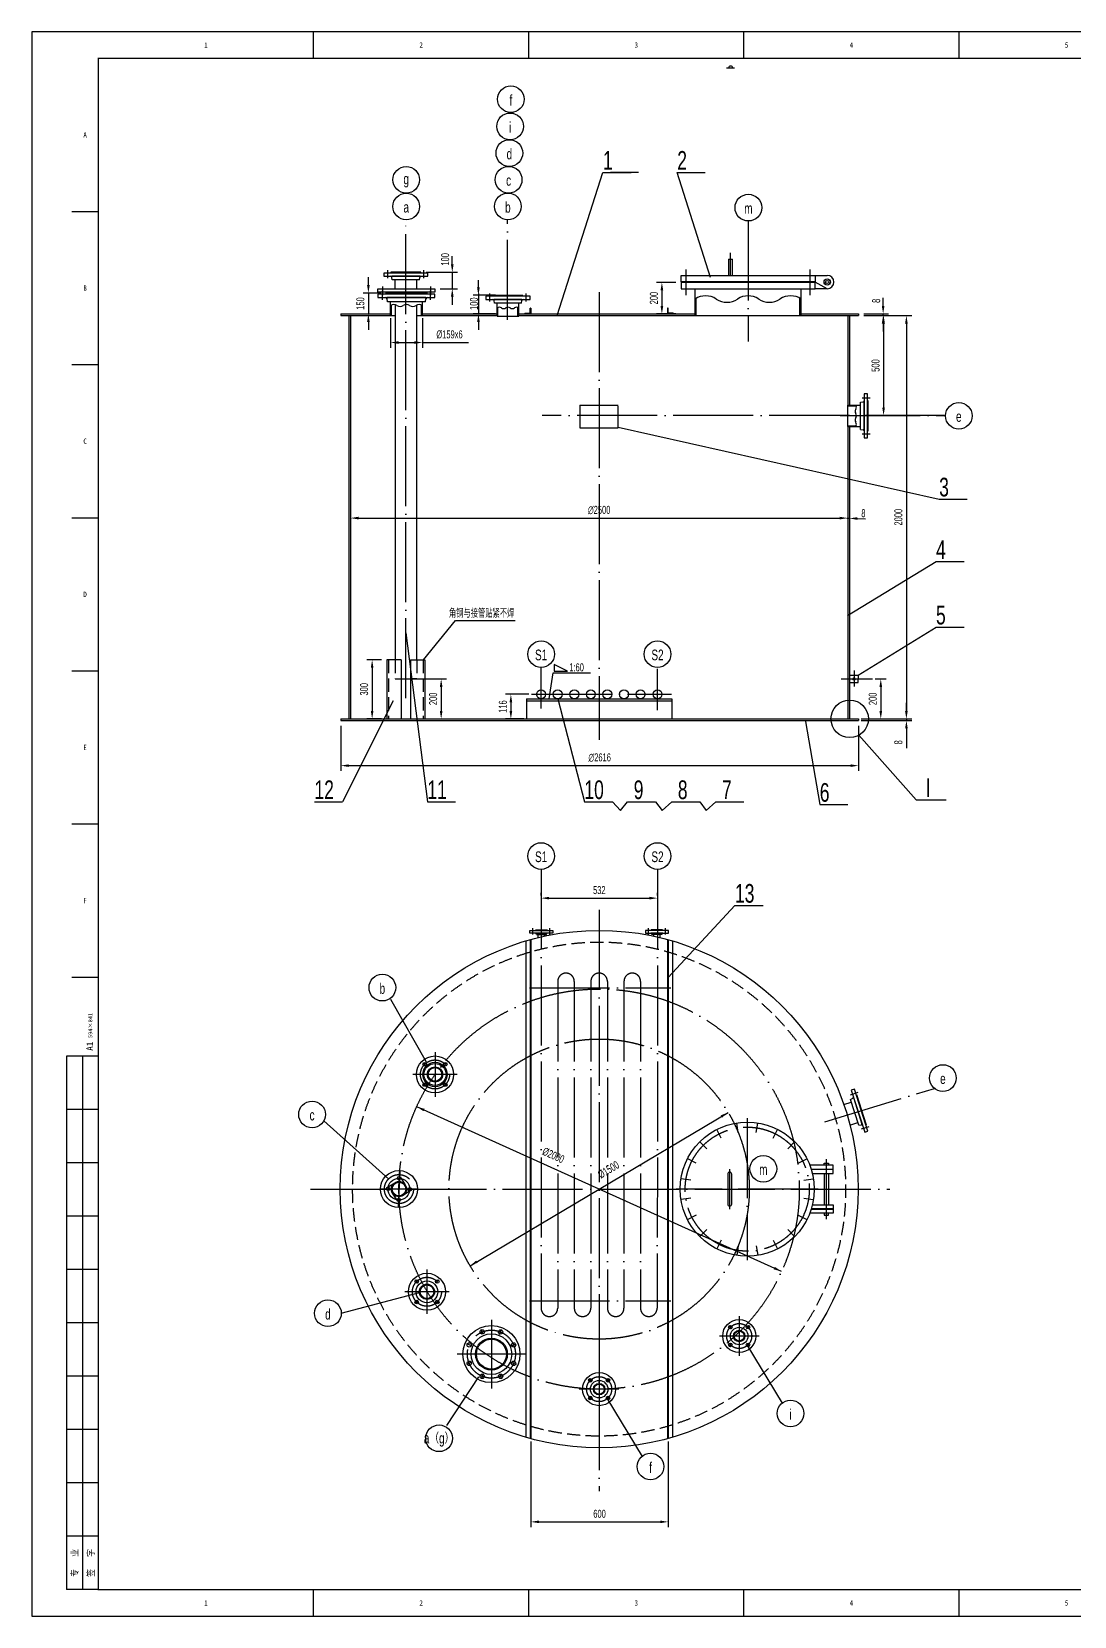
# Model space of a CAD drawing. Extents: x 33785 to 67425, y 1425 to 25185.
# Drawn here: x 33785 to 49409, y 1425 to 25185 of the extents above; entities that cross this region are included whole.
import ezdxf
from ezdxf.enums import TextEntityAlignment as Align

# ---------------------------------------------------------------- set-up
doc = ezdxf.new("R2010")
doc.units = 0
doc.header["$LTSCALE"] = 40
doc.header["$MEASUREMENT"] = 0
doc.header["$PDMODE"] = 34
doc.header["$PDSIZE"] = 10
for name, pattern in [('DASHDOT-M', [36, 30, -3, 0, -3]), ('HIDDEN-M', [7, 5, -2]), ('PHANTOM', [23.5, 18, -1.5, 0.5, -1.5, 0.5, -1.5])]:
    doc.linetypes.add(name, pattern=pattern)
doc.layers.get('Defpoints').update_dxf_attribs({"linetype": 'CONTINUOUS'})
for name, color, linetype in [('DIM', 7, 'CONTINUOUS'), ('PHANTOM', 3, 'PHANTOM'), ('ZWHTK', 7, 'CONTINUOUS')]:
    doc.layers.add(name, color=color, linetype=linetype)
doc.styles.add('CHN_CWC', font='SimSun.ttf', dxfattribs={"width": 0.85})
doc.styles.add('HZ', font='ced.shx', dxfattribs={"width": 0.7, "bigfont": 'HZ'})
doc.dimstyles.new('standard$0', dxfattribs={"dimscale": 40, "dimtxt": 3, "dimasz": 3, "dimexe": 2, "dimexo": 1, "dimgap": 1.5, "dimtad": 1, "dimdec": 0, "dimdsep": 46, "dimtxsty": 'HZ', "dimcen": 0.5, "dimadec": 0, "dimazin": 0, "dimtm": 1e-09, "dimtfac": 0.5, "dimtdec": 0, "dimtmove": 0, "dimatfit": 3, "dimfxl": 0, "dimlwd": -1, "dimlwe": -1, "dimarcsym": 0})

# ---------------------------------------------------------------- blocks, each defined once
blk = doc.blocks.new('*D44')
at = {"layer": 'Defpoints', "color": 0}
for p in [(41419, 12193), (43163, 12193), (43163, 12192)]:
    blk.add_point(p, dxfattribs=at)
at = {"layer": 'DIM', "color": 0}
for p, q in [((41419, 12233), (41419, 12273)), ((41539, 12193), (43043, 12193)), ((43163, 12232), (43163, 12273))]:
    blk.add_line(p, q, dxfattribs=at)
for points in [[(41539, 12213), (41539, 12173), (41419, 12193)], [(43043, 12213), (43043, 12173), (43163, 12193)]]:
    blk.add_solid(points, dxfattribs=at)
at = {"layer": 'DIM', "color": 0, "insert": (42291, 12313), "char_height": 120, "attachment_point": 5, "style": 'HZ'}
blk.add_mtext('532', dxfattribs=at)
blk = doc.blocks.new('*D45')
at = {"layer": 'Defpoints', "color": 0}
for p in [(41274, 15250), (40966, 14881), (41198, 14881)]:
    blk.add_point(p, dxfattribs=at)
at = {"layer": 'DIM', "color": 0}
for p, q in [((41234, 15250), (40886, 15250)), ((40966, 15130), (40966, 15001)), ((41158, 14881), (40886, 14881))]:
    blk.add_line(p, q, dxfattribs=at)
for points in [[(40946, 15130), (40986, 15130), (40966, 15250)], [(40946, 15001), (40986, 15001), (40966, 14881)]]:
    blk.add_solid(points, dxfattribs=at)
at = {"layer": 'DIM', "color": 0, "insert": (40846, 15065), "char_height": 120, "attachment_point": 5, "rotation": 90, "style": 'HZ'}
blk.add_mtext('116', dxfattribs=at)
blk = doc.blocks.new('*D46')
at = {"layer": 'Defpoints', "color": 0}
for p in [(39163, 20929), (39640, 20929), (39640, 20524)]:
    blk.add_point(p, dxfattribs=at)
at = {"layer": 'DIM', "color": 0}
for p, q in [((39163, 20889), (39163, 20444)), ((39640, 20889), (39640, 20444)), ((39283, 20524), (39520, 20524)), ((39640, 20524), (40332, 20524))]:
    blk.add_line(p, q, dxfattribs=at)
for points in [[(39283, 20544), (39283, 20504), (39163, 20524)], [(39520, 20544), (39520, 20504), (39640, 20524)]]:
    blk.add_solid(points, dxfattribs=at)
at = {"layer": 'DIM', "color": 0, "insert": (40046, 20644), "char_height": 120, "attachment_point": 5, "style": 'HZ'}
blk.add_mtext('%%c159x6', dxfattribs=at)
blk = doc.blocks.new('*D47')
at = {"layer": 'Defpoints', "color": 0}
for p in [(46386, 15481), (46386, 14881), (46509, 14881)]:
    blk.add_point(p, dxfattribs=at)
at = {"layer": 'DIM', "color": 0}
for p, q in [((46426, 15481), (46589, 15481)), ((46509, 15361), (46509, 15001)), ((46426, 14881), (46589, 14881))]:
    blk.add_line(p, q, dxfattribs=at)
for points in [[(46489, 15361), (46529, 15361), (46509, 15481)], [(46489, 15001), (46529, 15001), (46509, 14881)]]:
    blk.add_solid(points, dxfattribs=at)
at = {"layer": 'DIM', "color": 0, "insert": (46389, 15181), "char_height": 120, "attachment_point": 5, "rotation": 90, "style": 'HZ'}
blk.add_mtext('200', dxfattribs=at)
blk = doc.blocks.new('*D48')
at = {"layer": 'Defpoints', "color": 0}
for p in [(46176, 14881), (46176, 14857), (46893, 14857)]:
    blk.add_point(p, dxfattribs=at)
at = {"layer": 'DIM', "color": 0}
for p, q in [((46893, 15001), (46893, 15121)), ((46216, 14881), (46973, 14881)), ((46216, 14857), (46973, 14857)), ((46893, 14881), (46893, 14857)), ((46893, 14737), (46893, 14441))]:
    blk.add_line(p, q, dxfattribs=at)
for points in [[(46873, 15001), (46913, 15001), (46893, 14881)], [(46873, 14737), (46913, 14737), (46893, 14857)]]:
    blk.add_solid(points, dxfattribs=at)
at = {"layer": 'DIM', "color": 0, "insert": (46773, 14529), "char_height": 120, "attachment_point": 5, "rotation": 90, "style": 'HZ'}
blk.add_mtext('8', dxfattribs=at)
blk = doc.blocks.new('*D51')
at = {"layer": 'Defpoints', "color": 0}
for p in [(41266, 4088), (43324, 4088), (43324, 2841)]:
    blk.add_point(p, dxfattribs=at)
at = {"layer": 'DIM', "color": 0}
for p, q in [((41266, 4048), (41266, 2761)), ((43324, 4048), (43324, 2761)), ((41386, 2841), (43204, 2841))]:
    blk.add_line(p, q, dxfattribs=at)
for points in [[(41386, 2861), (41386, 2821), (41266, 2841)], [(43204, 2861), (43204, 2821), (43324, 2841)]]:
    blk.add_solid(points, dxfattribs=at)
at = {"layer": 'DIM', "color": 0, "insert": (42295, 2961), "char_height": 120, "attachment_point": 5, "style": 'HZ'}
blk.add_mtext('600', dxfattribs=at)

msp = doc.modelspace()

# ---------------------------------------------------------------- linework, layer by layer
at = {"layer": 'DIM', "color": 1, "linetype": 'DASHDOT-M'}
for p, q in [((44318.7, 24640.1), (44198.7, 24640.1)), ((39392.3, 15190.7), (39392.3, 22356.3)), ((40917, 20861.9), (40915.5, 22372.5)), ((44519.3, 22353.6), (44519.3, 20541.2)), ((44258.7, 21531.4), (44258.7, 21867.4)), ((39122.3, 21487), (39122.3, 21607)), ((39662.3, 21487), (39662.3, 21607)), ((43591.2, 21234.4), (43591.2, 21618.4)), ((45451.2, 21234.4), (45451.2, 21618.4)), ((39041.1, 21364), (39041.1, 21232)), ((39041.1, 21166), (39041.1, 21298)), ((39761.1, 21364), (39761.1, 21232)), ((39761.1, 21166), (39761.1, 21298)), ((40652.5, 21140.3), (40652.5, 21260.3)), ((41192.5, 21140.3), (41192.5, 21260.3)), ((42288.5, 21279.4), (42288.5, 14568.7)), ((46231.3, 19695), (46351.3, 19695)), ((47478.3, 19430), (41434.3, 19430)), ((45898.6, 19429), (47478.2, 19429)), ((46231.3, 19155), (46351.3, 19155)), ((41419.2, 15037.9), (41419.2, 15650.9)), ((43163.3, 15009.2), (43163.3, 15631.7)), ((45913.5, 15481), (46385.7, 15481)), ((46109, 15605.8), (46109, 15367.5)), ((41274.4, 15249.7), (43373.4, 15249.7)), ((41419.2, 12624.3), (41419.2, 6044.2)), ((43163.3, 12624.2), (43159.4, 6044.2)), ((42288.5, 12016.4), (42288.5, 3300.6)), ((41295.6, 11646.1), (41295.6, 11742.1)), ((41550.6, 11646.1), (41550.6, 11742.1)), ((43026.4, 11646.1), (43026.4, 11742.1)), ((43281.4, 11646.1), (43281.4, 11742.1)), ((41667.5, 10944.1), (41667.5, 6044.2)), ((41915.8, 10944.1), (41915.8, 6044.2)), ((42164.1, 10944.1), (42164.1, 6044.2)), ((42412.3, 10944.1), (42412.3, 6044.2)), ((42660.6, 10944.1), (42660.6, 6044.2)), ((42908.9, 10944.1), (42908.9, 6044.2)), ((41245.7, 10849.1), (43365, 10849.1)), ((39828.8, 9882.1), (39828.8, 9216.1)), ((40161.8, 9549.1), (39495.8, 9549.1)), ((39697.9, 9680), (39652, 9725.8)), ((39959.6, 9680), (40005.5, 9725.8)), ((39697.9, 9418.2), (39652, 9372.4)), ((39959.6, 9418.2), (40005.5, 9372.4)), ((45668.9, 8836.5), (47315.3, 9338.9)), ((46056.1, 9245.8), (46170.4, 9282.4)), ((44373.9, 8676.9), (44351.3, 8819.1)), ((44508.1, 8894.5), (44508.1, 6764.5)), ((44642.3, 8676.9), (44664.8, 8819.1)), ((44118.6, 8593.9), (44053.2, 8722.2)), ((44897.6, 8593.9), (44963, 8722.2)), ((46220.8, 8731.6), (46335.1, 8768.2)), ((43901.4, 8436.2), (43799.6, 8538)), ((45114.8, 8436.2), (45216.6, 8538)), ((39301.3, 8107.7), (39275.7, 7553.3)), ((43743.6, 8219), (43615.3, 8284.4)), ((44245.6, 7529.5), (44245.6, 8129.5)), ((45272.6, 8219), (45400.9, 8284.4)), ((45693.1, 8279.5), (45693.1, 7379.5)), ((39128, 7861.8), (39226.1, 7925.9)), ((39319.8, 7991), (39383.9, 7892.9)), ((43660.6, 7963.7), (43518.4, 7986.2)), ((45355.5, 7963.7), (45497.7, 7986.2)), ((37961.4, 7830.5), (46646.8, 7830.5)), ((39566, 7830.5), (39011, 7830.5)), ((39257.2, 7670), (39193.1, 7768.1)), ((39449, 7799.2), (39350.9, 7735.1)), ((45573.1, 7829.5), (43443.1, 7829.5)), ((43660.6, 7695.2), (43518.4, 7672.7)), ((45355.5, 7695.2), (45497.7, 7672.7)), ((43743.6, 7439.9), (43615.3, 7374.6)), ((45272.6, 7439.9), (45400.9, 7374.6)), ((43901.4, 7222.8), (43799.6, 7120.9)), ((45114.8, 7222.8), (45216.6, 7120.9)), ((44118.6, 7065), (44053.2, 6936.7)), ((44373.9, 6982), (44351.3, 6839.8)), ((44642.3, 6982), (44664.8, 6839.8)), ((44897.6, 7065), (44963, 6936.7)), ((39577.1, 6421.7), (39531.3, 6467.5)), ((39708, 6623.8), (39708, 5957.8)), ((39838.9, 6421.7), (39884.7, 6467.5)), ((40041, 6290.8), (39375, 6290.8)), ((39577.1, 6159.9), (39531.3, 6114.1)), ((39838.9, 6159.9), (39884.7, 6114.1)), ((41245.7, 6152.8), (43365, 6152.8)), ((40551.4, 5651.6), (40521.1, 5724.8)), ((40674.1, 5868.6), (40674.1, 4842.6)), ((40796.7, 5651.6), (40827, 5724.8)), ((44277.6, 5736.8), (44231.8, 5782.6)), ((44387.3, 5924.1), (44387.3, 5330.1)), ((44497, 5736.8), (44542.8, 5782.6)), ((40378, 5478.2), (40304.9, 5508.5)), ((40970.1, 5478.2), (41043.2, 5508.5)), ((44684.3, 5627.1), (44090.3, 5627.1)), ((44277.6, 5517.4), (44231.8, 5471.6)), ((44497, 5517.4), (44542.8, 5471.6)), ((41187.1, 5355.6), (40161.1, 5355.6)), ((40378, 5233), (40304.9, 5202.7)), ((40970.1, 5233), (41043.2, 5202.7)), ((40551.4, 5059.6), (40521.1, 4986.4)), ((40796.7, 5059.6), (40827, 4986.4)), ((42288.5, 5127.5), (42288.5, 4533.5)), ((42585.5, 4830.5), (41991.5, 4830.5)), ((42178.8, 4940.1), (42133, 4986)), ((42398.2, 4940.1), (42444, 4986)), ((42178.8, 4720.8), (42133, 4675)), ((42398.2, 4720.8), (42444, 4675))]:
    msp.add_line(p, q, dxfattribs=at)
at = {"layer": 'DIM', "color": 7, "linetype": 'Continuous'}
for p, q in [((41658.7, 20929), (42346.1, 23075)), ((42346.1, 23075), (42766.1, 23075)), ((42879.3, 23075), (42459.3, 23075)), ((43958.6, 21497.8), (43458.8, 23075)), ((43458.8, 23075), (43878.8, 23075)), ((40088, 21697), (40088, 21817)), ((38830.7, 21385), (38830.7, 21505)), ((39695.8, 21577), (40168, 21577)), ((40088, 21577), (40088, 21331)), ((40088, 21577), (40088, 21331)), ((40478.6, 21336.6), (40478.4, 21456.6)), ((43436.2, 21426.4), (43149, 21426.4)), ((39016.6, 21265), (38750.7, 21265)), ((38830.7, 21265), (38830.7, 20953)), ((39908.6, 21331), (40168, 21331)), ((40088, 21211), (40088, 21091)), ((40737, 21232.3), (40398.9, 21231.7)), ((40478.9, 21259.1), (40479.5, 20951.8)), ((43229, 21306.4), (43229, 21073)), ((46544.5, 21073), (46544.5, 21193)), ((38869.3, 20953), (38910.7, 20953)), ((40737.6, 20952.4), (40399.5, 20951.7)), ((43436.2, 20953), (43149, 20953)), ((46176.5, 20953), (46176.5, 20929)), ((46256.5, 20953), (46624.5, 20953)), ((46256.5, 20929), (46972.8, 20929)), ((46256.5, 20929), (46624.5, 20929)), ((46336.5, 20929), (46631.2, 20929)), ((46544.5, 20929), (46544.5, 20953)), ((46544.5, 20929), (46544.5, 20953)), ((38830.7, 20833), (38830.7, 20713)), ((40479.7, 20831.8), (40479.9, 20711.8)), ((46544.5, 20809), (46544.5, 20689)), ((46551.2, 20809), (46551.2, 19549)), ((46892.8, 20809), (46892.8, 15001)), ((42574.5, 19252.6), (47384.1, 18176.5)), ((46608.4, 19429), (46471.2, 19429)), ((47384.1, 18176.5), (47804.1, 18176.5)), ((38562.5, 17825), (38562.5, 17811.2)), ((38682.5, 17891.2), (45894.5, 17891.2)), ((46000.7, 17888.9), (46038, 17887.9)), ((46000.7, 17888.9), (46038, 17887.9)), ((46014.5, 17825), (46014.5, 17811.2)), ((46158, 17884.6), (46278, 17881.3)), ((46009.2, 16431.9), (47336.8, 17239.3)), ((47336.8, 17239.3), (47756.8, 17239.3)), ((39392.3, 16170.3), (39714.7, 13638.1)), ((39657.6, 15767.9), (40137.2, 16354.1)), ((40137.2, 16354.1), (41028.8, 16354.1)), ((46168.6, 15537.9), (47336.8, 16256.6)), ((47336.8, 16256.6), (47756.8, 16256.6)), ((39028.7, 15767.9), (38806.7, 15767.9)), ((38886.7, 15647.9), (38886.7, 15001)), ((39554.3, 15481), (40001.2, 15481)), ((39921.2, 15361), (39921.2, 15001)), ((39201.1, 15151), (38442.3, 13638.1)), ((41667.5, 15182.7), (42067.3, 13638.1)), ((38415.9, 14777), (38415.9, 14099.8)), ((39028.7, 14881), (38806.7, 14881)), ((39634.3, 14881), (39879.1, 14881)), ((45382.8, 14839.5), (45594.7, 13598.2)), ((46176.5, 14777), (46176.5, 14099.8)), ((46256.5, 14881), (46972.8, 14881)), ((46180.2, 14635.6), (47040.6, 13667.3)), ((38535.9, 14179.8), (46056.5, 14179.8)), ((38022.3, 13638.1), (38442.3, 13638.1)), ((39714.7, 13638.1), (40134.7, 13638.1)), ((42067.3, 13638.1), (42487.3, 13638.1)), ((42714.3, 13638.1), (43134.3, 13638.1)), ((43375.4, 13638.1), (43795.4, 13638.1)), ((44036.6, 13638.1), (44456.6, 13638.1)), ((45594.7, 13598.2), (46014.7, 13598.2)), ((47040.6, 13667.3), (47490, 13667.3)), ((43323.7, 11003.4), (44324.1, 12084.7)), ((44324.1, 12084.7), (44744.1, 12084.7)), ((39162.8, 10679.2), (39697.3, 9737.5)), ((45022.6, 6595.6), (39554.5, 9065.4)), ((38164.3, 8852.1), (39134.7, 7980.7)), ((40354.3, 6681.1), (44222.8, 8979.9)), ((38424.3, 5968.7), (39598.8, 6280)), ((45037.7, 4618.6), (44507.2, 5493)), ((40006.7, 4284.2), (40484.8, 5015.1)), ((42938.9, 3822), (42408.4, 4696.3))]:
    msp.add_line(p, q, dxfattribs=at)
at = {"layer": 'DIM', "color": 4, "linetype": 'Continuous'}
for p, q in [((44228.7, 21771.4), (44228.7, 21531.4)), ((44228.7, 21771.4), (44288.7, 21771.4)), ((44288.7, 21531.4), (44288.7, 21771.4)), ((39722.3, 21563.5), (39062.3, 21563.5)), ((39062.3, 21563.5), (39062.3, 21517)), ((39062.3, 21517), (39722.3, 21517)), ((39615.8, 21577), (39168.8, 21577)), ((39168.8, 21577), (39168.8, 21563.5)), ((39602.3, 21517), (39182.3, 21517)), ((39187.9, 21463), (39184, 21500.9)), ((39596.6, 21463), (39187.9, 21463)), ((39230.3, 21331), (39230.3, 21463)), ((39554.3, 21331), (39554.3, 21463)), ((39596.6, 21463), (39600.6, 21500.9)), ((39615.8, 21563.5), (39615.8, 21577)), ((39722.3, 21517), (39722.3, 21563.5)), ((43516.2, 21435.4), (43516.2, 21531.4)), ((43516.2, 21531.4), (45526.2, 21531.4)), ((45526.2, 21435.4), (43516.2, 21435.4)), ((43516.2, 21435.4), (43516.2, 21426.4)), ((45526.2, 21426.4), (43516.2, 21426.4)), ((43516.2, 21426.4), (43516.2, 21330.4)), ((45526.2, 21531.4), (45526.2, 21435.4)), ((45526.2, 21531.4), (45706.2, 21531.4)), ((45526.2, 21426.4), (45526.2, 21435.4)), ((45706.2, 21330.4), (45526.2, 21430.9)), ((45526.2, 21330.4), (45526.2, 21426.4)), ((38973.6, 21331), (39828.6, 21331)), ((38973.6, 21278.5), (38973.6, 21331)), ((39392.3, 21278.5), (38973.6, 21278.5)), ((39828.6, 21251.5), (38973.6, 21251.5)), ((38973.6, 21251.5), (38973.6, 21199)), ((38973.6, 21199), (39828.6, 21199)), ((39096.6, 21265), (39096.6, 21278.5)), ((39705.6, 21265), (39096.6, 21265)), ((39096.6, 21265), (39096.6, 21251.5)), ((39230.3, 21265), (39096.6, 21265)), ((39693.6, 21199), (39108.6, 21199)), ((39115.6, 21133), (39110.9, 21177.6)), ((39230.3, 21265), (39242.3, 21265)), ((39230.3, 21265), (39242.3, 21265)), ((39828.6, 21278.5), (39392.3, 21278.5)), ((39705.6, 21265), (39554.3, 21265)), ((39686.7, 21133), (39691.4, 21177.6)), ((39705.6, 21278.5), (39705.6, 21265)), ((39705.6, 21251.5), (39705.6, 21265)), ((39828.6, 21331), (39828.6, 21278.5)), ((39828.6, 21199), (39828.6, 21251.5)), ((41252.5, 21216.8), (40592.5, 21216.8)), ((40592.5, 21216.8), (40592.5, 21170.3)), ((40592.5, 21170.3), (41252.5, 21170.3)), ((41146, 21230.3), (40699, 21230.3)), ((40699, 21230.3), (40699, 21216.8)), ((41132.5, 21170.3), (40712.5, 21170.3)), ((40718.1, 21116.3), (40714.1, 21154.2)), ((41126.8, 21116.3), (41130.8, 21154.2)), ((41146, 21216.8), (41146, 21230.3)), ((41250.9, 21216.8), (41250.9, 21170.3)), ((43516.2, 21330.4), (45526.2, 21330.4)), ((43726.2, 20929), (43726.2, 21330.4)), ((43744.2, 20929), (43744.2, 21187.1)), ((45298.2, 20929), (45298.2, 21187.1)), ((45316.2, 20929), (45316.2, 21330.4)), ((45706.2, 21330.4), (45526.2, 21330.4)), ((38415.9, 20953), (39162.6, 20953)), ((38415.9, 20953), (38415.9, 20929)), ((38415.9, 20953), (38415.9, 20953)), ((38415.9, 20929), (39230.3, 20929)), ((38538.5, 20929), (38538.5, 14881)), ((38562.5, 20929), (38562.5, 14881)), ((38562.5, 20929), (38562.5, 14881)), ((39686.7, 21133), (39115.6, 21133)), ((39162.6, 20929), (39162.6, 21133)), ((39176.1, 20929), (39176.1, 21085.1)), ((39230.3, 21089.8), (39230.3, 15767.9)), ((39554.3, 15767.9), (39554.3, 21083.5)), ((39554.3, 20929), (40760.5, 20929)), ((39626.1, 20929), (39626.1, 21085.1)), ((39639.6, 20929), (39639.6, 21133)), ((39639.6, 20953), (40760.5, 20953)), ((41126.8, 21116.3), (40718.1, 21116.3)), ((40760.5, 20918.3), (40760.5, 21116.3)), ((40760.5, 20918.3), (41084.5, 20918.3)), ((40772.5, 20918.3), (40772.5, 21049.2)), ((41072.5, 20918.3), (41072.5, 21049.2)), ((41084.5, 20918.3), (41084.5, 21116.3)), ((41084.5, 20953), (43726.2, 20953)), ((41084.5, 20929), (45316.2, 20929)), ((41260.5, 20952.9), (41172.3, 20952.9)), ((41172.3, 20952.9), (41172.3, 20952.9)), ((41175.7, 20953.4), (41175.7, 20957.8)), ((41263.9, 20953.4), (41175.7, 20953.4)), ((41180.1, 20962.2), (41250.7, 20962.2)), ((41255.1, 20966.6), (41255.1, 21037.1)), ((41259.5, 21041.6), (41263.9, 21041.6)), ((41263.9, 21041.6), (41263.9, 20953.4)), ((43313.1, 21041.6), (43313.1, 20953.4)), ((43317.5, 21041.6), (43313.1, 21041.6)), ((43313.1, 20953.4), (43401.3, 20953.4)), ((43316.5, 20952.9), (43404.7, 20952.9)), ((43321.9, 20966.6), (43321.9, 21037.1)), ((43396.9, 20962.2), (43326.4, 20962.2)), ((43401.3, 20953.4), (43401.3, 20957.8)), ((43404.7, 20952.9), (43404.7, 20952.9)), ((45316.2, 20953), (46176.5, 20953)), ((45316.2, 20929), (46176.5, 20929)), ((46014.5, 20929), (46014.5, 19587)), ((46038.5, 20929), (46038.5, 19587)), ((46307.8, 19755), (46261.3, 19755)), ((46261.3, 19755), (46261.3, 19095)), ((46307.8, 19095), (46307.8, 19755)), ((46009.3, 19587), (46207.3, 19587)), ((46009.3, 19587), (46009.3, 19263)), ((46009.3, 19575), (46140.2, 19575)), ((46207.3, 19629.3), (46245.2, 19633.3)), ((46207.3, 19220.6), (46207.3, 19629.3)), ((46261.3, 19215), (46261.3, 19635)), ((46321.3, 19648.5), (46307.8, 19648.5)), ((46321.3, 19201.5), (46321.3, 19648.5)), ((46009.3, 19275), (46140.2, 19275)), ((46009.3, 19263), (46207.3, 19263)), ((46014.5, 19263), (46014.5, 15160.5)), ((46038.5, 19263), (46038.5, 15161.9)), ((46207.3, 19220.6), (46245.2, 19216.7)), ((46261.3, 19095), (46307.8, 19095)), ((46307.8, 19201.5), (46321.3, 19201.5)), ((46014.5, 15955.2), (46014.5, 15331.2)), ((46038.5, 15955.2), (46038.5, 15331.2)), ((39322.7, 15767.9), (39108.7, 15767.9)), ((39108.7, 15767.9), (39108.7, 14880.8)), ((39322.7, 15767.9), (39322.7, 14884.7)), ((39461.8, 15767.9), (39461.8, 14884.7)), ((39461.8, 15767.9), (39675.9, 15767.9)), ((39675.9, 15767.9), (39675.9, 14880.8)), ((39322.7, 15481), (39554.3, 15481)), ((46038.5, 15537.9), (46168.6, 15537.9)), ((46168.6, 15537.9), (46168.6, 15481)), ((46168.6, 15424.2), (46168.6, 15481)), ((46014.5, 15235.2), (46014.5, 14881)), ((46038.5, 15424.2), (46168.6, 15424.2)), ((46038.5, 15235.2), (46038.5, 14881)), ((41197.8, 15182.7), (43379.3, 15182.7)), ((41197.8, 15182.7), (41197.8, 14881)), ((41197.8, 15153.9), (43379.3, 15153.9)), ((43379.3, 15182.7), (43379.3, 14881)), ((38415.9, 14881), (46176.5, 14881)), ((38415.9, 14881), (38415.9, 14857)), ((38415.9, 14857), (46176.5, 14857)), ((46176.5, 14881), (46176.5, 14857)), ((41250.6, 11706.1), (41595.6, 11706.1)), ((41250.6, 11670.1), (41250.6, 11706.1)), ((41595.6, 11670.1), (41250.6, 11670.1)), ((41337.6, 11718.1), (41508.6, 11718.1)), ((41337.6, 11706.1), (41337.6, 11718.1)), ((41345.1, 11670.1), (41501.1, 11670.1)), ((41347.6, 11646.1), (41346.2, 11659.3)), ((41347.6, 11646.1), (41498.6, 11646.1)), ((41375.1, 11601), (41375.1, 11646.1)), ((41471.1, 11623), (41471.1, 11646.1)), ((41498.6, 11646.1), (41500, 11659.3)), ((41508.6, 11718.1), (41508.6, 11706.1)), ((41595.6, 11706.1), (41595.6, 11670.1)), ((43326.4, 11706.1), (42981.4, 11706.1)), ((42981.4, 11706.1), (42981.4, 11670.1)), ((42981.4, 11670.1), (43326.4, 11670.1)), ((43068.4, 11718.1), (43068.4, 11706.1)), ((43239.4, 11718.1), (43068.4, 11718.1)), ((43231.9, 11670.1), (43075.9, 11670.1)), ((43078.4, 11646.1), (43077, 11659.3)), ((43229.4, 11646.1), (43078.4, 11646.1)), ((43105.9, 11623), (43105.9, 11646.1)), ((43201.9, 11601), (43201.9, 11646.1)), ((43229.4, 11646.1), (43230.8, 11659.3)), ((43239.4, 11706.1), (43239.4, 11718.1)), ((43326.4, 11670.1), (43326.4, 11706.1)), ((41188.4, 11550.8), (41188.4, 4110.1)), ((41253.3, 11569.4), (41253.3, 4091.5)), ((41266.3, 11573), (41266.3, 4088)), ((43310.7, 11573), (43310.7, 4088)), ((43323.7, 11569.4), (43323.7, 4091.5)), ((43388.7, 11550.8), (43388.7, 4110.1)), ((46115, 9327.7), (46066.4, 9312.1)), ((46066.4, 9312.1), (46267.7, 8683.6)), ((46316.3, 8699.1), (46115, 9327.7)), ((45954.6, 9099.9), (46066.2, 9135.6)), ((46053.3, 9176), (46088.2, 9191.3)), ((46177.9, 8786.8), (46053.3, 9176)), ((46231.1, 8797.8), (46103, 9197.8)), ((46151.9, 9241.8), (46143.3, 9239.1)), ((46296.5, 8790.4), (46151.9, 9241.8)), ((46047.7, 8789.5), (46165, 8827.1)), ((46177.9, 8786.8), (46215.2, 8794.5)), ((46267.7, 8683.6), (46316.3, 8699.1)), ((46287.9, 8787.7), (46296.5, 8790.4)), ((45793.6, 8189.5), (45446.4, 8189.5)), ((45467.3, 8129.5), (45793.6, 8129.5)), ((45793.6, 8126.5), (45468.2, 8126.5)), ((45663.1, 8189.5), (45663.1, 8219.5)), ((45663.1, 8219.5), (45723.1, 8219.5)), ((45723.1, 8219.5), (45723.1, 8189.5)), ((45793.6, 8129.5), (45793.6, 8189.5)), ((45793.6, 8066.5), (45793.6, 8126.5)), ((44215.6, 8054.5), (44215.6, 7604.5)), ((44275.6, 7604.5), (44275.6, 8054.5)), ((45484.7, 8066.5), (45793.6, 8066.5)), ((45663.1, 8066.5), (45663.1, 7589.5)), ((45723.1, 8066.5), (45723.1, 7589.5)), ((42288.5, 7830.5), (42288.5, 7830.5)), ((45793.6, 7469.5), (45446.4, 7469.5)), ((45467.3, 7529.5), (45793.6, 7529.5)), ((45793.6, 7532.5), (45468.2, 7532.5)), ((45484.7, 7592.5), (45793.6, 7592.5)), ((45663.1, 7469.5), (45663.1, 7439.5)), ((45663.1, 7439.5), (45723.1, 7439.5)), ((45723.1, 7439.5), (45723.1, 7469.5)), ((45793.6, 7592.5), (45793.6, 7532.5)), ((45793.6, 7529.5), (45793.6, 7469.5))]:
    msp.add_line(p, q, dxfattribs=at)
at = {"layer": 'DIM', "color": 6, "linetype": 'HIDDEN-M'}
for p, q in [((39132.4, 15767.9), (39132.4, 14880.8)), ((39230.3, 15767.9), (39230.3, 15481)), ((39554.3, 15767.9), (39554.3, 15481)), ((39652.1, 15767.9), (39652.1, 14880.8)), ((39230.3, 15481), (39322.7, 15481)), ((39554.3, 15481), (39461.8, 15481))]:
    msp.add_line(p, q, dxfattribs=at)
at = {"layer": 'DIM'}
for p, q in [((41615.8, 15696.7), (41615.8, 15598)), ((41813.2, 15598), (41615.8, 15696.7)), ((41538.2, 15182.7), (41598.1, 15573.4)), ((41598.1, 15573.4), (42158.6, 15573.4)), ((41615.8, 15598), (41813.2, 15598)), ((42487.3, 13638.1), (42608.1, 13505.8)), ((42608.1, 13505.8), (42714.3, 13638.1)), ((43134.3, 13638.1), (43230.7, 13505.8)), ((43230.7, 13505.8), (43375.4, 13638.1)), ((43795.4, 13638.1), (43891.8, 13505.8)), ((43891.8, 13505.8), (44036.6, 13638.1))]:
    msp.add_line(p, q, dxfattribs=at)
for centre in [(40964.7, 24172.1), (40954, 23764.8), (40943, 23364.9), (39397.7, 22963.8), (40932, 22965.1), (39397.7, 22563.8), (40921, 22565.2), (44524.8, 22546.3), (47678.2, 19424.7), (41419.2, 15850.9), (43163.3, 15850.8), (41419.2, 12824.3), (43163.3, 12824.2), (39039.9, 10851.4), (47439.9, 9495.4), (37986.4, 8949.6), (44749, 8134.6), (38224.3, 5968.7), (45156.8, 4466.8), (39889.4, 4093.3), (43058, 3670.2)]:
    msp.add_circle(centre, 200, dxfattribs=at)
at = {"layer": 'DIM', "color": 4, "linetype": 'Continuous'}
for centre, radius in [((45706.2, 21430.9), 48), ((45706.2, 21430.9), 24), ((46109, 15481), 18), ((41419.2, 15249.7), 67), ((41667.5, 15249.7), 67), ((41915.8, 15249.7), 67), ((42164.1, 15249.7), 67), ((42412.3, 15249.7), 67), ((42660.6, 15249.7), 67), ((42908.9, 15249.7), 67), ((43163.3, 15249.7), 67), ((42288.5, 7830.5), 3879.6), ((39828.8, 9549.1), 277.5), ((39828.8, 9549.1), 183), ((39675, 9702.9), 27), ((39828.8, 9549.1), 165), ((39828.8, 9549.1), 114), ((39828.8, 9549.1), 102), ((39982.6, 9702.9), 27), ((39675, 9395.3), 27), ((39982.6, 9395.3), 27), ((44508.1, 7829.5), 1005), ((39288.5, 7830.5), 277.5), ((39125.1, 7834.9), 27), ((39288.5, 7830.5), 163.5), ((39288.5, 7830.5), 114), ((39288.5, 7830.5), 102), ((39293, 7993.9), 27), ((39452, 7826), 27), ((39284.1, 7667), 27), ((39708, 6290.8), 277.5), ((39554.2, 6444.6), 27), ((39708, 6290.8), 163.5), ((39861.8, 6444.6), 27), ((39708, 6290.8), 114), ((39708, 6290.8), 102), ((39554.2, 6137), 27), ((39861.8, 6137), 27), ((40674.1, 5355.6), 427.5), ((40536.3, 5688.2), 33), ((40811.8, 5688.2), 33), ((44387.3, 5627.1), 247.5), ((44254.7, 5759.7), 27), ((44387.3, 5627.1), 130.5), ((44387.3, 5627.1), 85.5), ((44519.9, 5759.7), 27), ((40341.5, 5493.4), 33), ((40674.1, 5355.6), 304.5), ((40674.1, 5355.6), 238.5), ((40674.1, 5355.6), 225), ((41006.6, 5493.4), 33), ((44254.7, 5494.5), 27), ((44387.3, 5627.1), 75), ((44519.9, 5494.5), 27), ((40341.5, 5217.8), 33), ((41006.6, 5217.8), 33), ((40536.3, 5023), 33), ((40811.8, 5023), 33), ((42288.5, 4830.5), 247.5), ((42155.9, 4963.1), 27), ((42421.1, 4963.1), 27), ((42288.5, 4830.5), 130.5), ((42288.5, 4830.5), 85.5), ((42288.5, 4830.5), 75), ((42155.9, 4697.9), 27), ((42421.1, 4697.9), 27)]:
    msp.add_circle(centre, radius, dxfattribs=at)
at = {"layer": 'DIM', "color": 7, "linetype": 'Continuous'}
msp.add_circle((46043.6, 14881), 280.9, dxfattribs=at)
at = {"layer": 'DIM', "color": 1, "linetype": 'DASHDOT-M'}
for centre, radius in [((42288.5, 7830.5), 3000), ((42288.5, 7830.5), 2250), ((39828.8, 9549.1), 217.5), ((44508.1, 7829.5), 930), ((39288.5, 7830.5), 217.5), ((39708, 6290.8), 217.5), ((40674.1, 5355.6), 360), ((44387.3, 5627.1), 187.5), ((42288.5, 4830.5), 187.5)]:
    msp.add_circle(centre, radius, dxfattribs=at)
at = {"layer": 'DIM', "color": 4, "linetype": 'Continuous'}
for centre, radius, start, end in [((44258.7, 24640.1), 30, 0, 180), ((39166.1, 21499), 18, 6, 90), ((39618.5, 21499), 18, 90, 174), ((45706.2, 21430.9), 100.5, 270, 90), ((39087, 21175), 24, 6, 90), ((39715.2, 21175), 24, 90, 174), ((40696.2, 21152.3), 18, 6, 90), ((41148.7, 21152.3), 18, 90, 174), ((41180.1, 20957.8), 4.41, 90, 180), ((41250.7, 20966.6), 4.41, 270, 360), ((41259.5, 21037.1), 4.41, 90, 180), ((43317.5, 21037.1), 4.41, 0, 90), ((43326.4, 20966.6), 4.41, 180, 270), ((43396.9, 20957.8), 4.41, 360, 90), ((46243.3, 19651.2), 18, 276, 0), ((46243.3, 19198.8), 18, 0, 84), ((41334.3, 11658.1), 12, 6, 90), ((41511.9, 11658.1), 12, 90, 174), ((43065.1, 11658.1), 12, 6, 90), ((43242.7, 11658.1), 12, 90, 174), ((46080.9, 9207.8), 18, 293.76028, 17.76028), ((46218.9, 8776.9), 18, 17.76028, 101.76028), ((44245.6, 8054.5), 30, 0, 180), ((44245.6, 7604.5), 30, 180, 0)]:
    msp.add_arc(centre, radius, start, end, dxfattribs=at)
at = {"layer": 'DIM', "color": 7, "linetype": 'Continuous'}
for centre, radius, start, end in [((43885.2, 20935), 288.8, 56.60151, 123.39849), ((44203.2, 21417.3), 288.8, 236.60151, 303.39849), ((44521.2, 20935), 288.8, 56.60151, 123.39849), ((44839.2, 21417.3), 288.8, 236.60151, 303.39849), ((45157.2, 20935), 288.8, 56.60151, 123.39849), ((39210.3, 21005.5), 86.7, 56.60151, 123.39849), ((39305.7, 21150.2), 86.7, 236.60151, 303.39849), ((39401.1, 21005.5), 86.7, 56.60151, 123.39849), ((39496.5, 21150.2), 86.7, 236.60151, 303.39849), ((39591.9, 21005.5), 86.7, 56.60151, 123.39849), ((40792.9, 20994), 58.9, 56.60151, 123.39849), ((40857.7, 21092.3), 58.9, 236.60151, 303.39849), ((40922.5, 20994), 58.9, 56.60151, 123.39849), ((40987.3, 21092.3), 58.9, 236.60151, 303.39849), ((41052.1, 20994), 58.9, 56.60151, 123.39849), ((46183.3, 19489.8), 58.9, 146.60151, 213.39849), ((46085, 19554.6), 58.9, 326.60151, 33.39849), ((46183.3, 19360.2), 58.9, 146.60151, 213.39849), ((46085, 19425), 58.9, 326.60151, 33.39849), ((46085, 19295.4), 58.9, 326.60151, 33.39849)]:
    msp.add_arc(centre, radius, start, end, dxfattribs=at)
at = {"layer": 'DIM', "color": 6, "linetype": 'HIDDEN-M'}
msp.add_arc((42288.5, 7830.5), 3698.8, 97.73764, 97.57353, dxfattribs=at)
at = {"layer": 'DIM', "color": 1, "linetype": 'DASHDOT-M'}
for centre, start, end in [((41791.6, 10944.1), 0, 180), ((42288.2, 10944.1), 0, 180), ((42784.8, 10944.1), 0, 180), ((41543.4, 6044.2), 180, 0), ((42039.9, 6044.2), 180, 0), ((42536.5, 6044.2), 180, 0), ((43033, 6044.2), 180, 0)]:
    msp.add_arc(centre, 124.1, start, end, dxfattribs=at)
at = {"layer": 'DIM', "color": 7, "linetype": 'Continuous'}
for points in [[(40068, 21697), (40108, 21697), (40088, 21577)], [(38810.7, 21385), (38850.7, 21385), (38830.7, 21265)], [(43209, 21306.4), (43249, 21306.4), (43229, 21426.4)], [(40068, 21211), (40108, 21211), (40088, 21331)], [(40498.6, 21351.9), (40458.6, 21351.8), (40478.9, 21231.8)], [(38810.7, 20833), (38850.7, 20833), (38830.7, 20953)], [(40499.7, 20831.9), (40459.7, 20831.8), (40479.5, 20951.8)], [(43209, 21073), (43249, 21073), (43229, 20953)], [(46524.5, 21073), (46564.5, 21073), (46544.5, 20953)], [(46524.5, 20809), (46564.5, 20809), (46544.5, 20929)], [(46531.2, 20809), (46571.2, 20809), (46551.2, 20929)], [(46872.8, 20809), (46912.8, 20809), (46892.8, 20929)], [(46531.2, 19549), (46571.2, 19549), (46551.2, 19429)], [(38682.5, 17911.2), (38682.5, 17871.2), (38562.5, 17891.2)], [(45894.5, 17911.2), (45894.5, 17871.2), (46014.5, 17891.2)], [(46158.5, 17904.6), (46157.4, 17864.6), (46038, 17887.9)], [(38866.7, 15647.9), (38906.7, 15647.9), (38886.7, 15767.9)], [(39901.2, 15361), (39941.2, 15361), (39921.2, 15481)], [(38866.7, 15001), (38906.7, 15001), (38886.7, 14881)], [(39901.2, 15001), (39941.2, 15001), (39921.2, 14881)], [(46872.8, 15001), (46912.8, 15001), (46892.8, 14881)], [(38535.9, 14199.8), (38535.9, 14159.8), (38415.9, 14179.8)], [(46056.5, 14199.8), (46056.5, 14159.8), (46176.5, 14179.8)], [(39672.1, 9034.2), (39655.6, 8997.8), (39554.5, 9065.4)], [(44129.8, 8901.4), (44109.4, 8935.8), (44222.8, 8979.9)], [(40467.6, 6725.2), (40447.2, 6759.6), (40354.3, 6681.1)], [(44921.4, 6663.2), (44905, 6626.7), (45022.6, 6595.6)]]:
    msp.add_solid(points, dxfattribs=at)
at = {"layer": 'PHANTOM'}
for p, q in [((41998.9, 19584.2), (42574.5, 19584.2)), ((41998.9, 19584.2), (41998.9, 19242.6)), ((42574.5, 19242.6), (42574.5, 19567.9)), ((41998.9, 19242.6), (42574.5, 19242.6))]:
    msp.add_line(p, q, dxfattribs=at)
at = {"layer": 'ZWHTK'}
for p, q in [((38009.3, 24784.6), (38009.3, 25184.6)), ((41233.3, 24784.6), (41233.3, 25184.6)), ((44457.3, 24784.6), (44457.3, 25184.6)), ((47681.3, 24784.6), (47681.3, 25184.6)), ((34385.3, 22488.6), (34785.3, 22488.6)), ((34385.3, 20193), (34785.3, 20193)), ((34385.3, 17897), (34785.3, 17897)), ((34385.3, 15601), (34785.3, 15601)), ((34385.3, 13305), (34785.3, 13305)), ((34385.3, 11009), (34785.3, 11009)), ((34305.3, 9824.6), (34305.3, 1824.6)), ((34785.3, 9824.6), (34305.3, 9824.6)), ((34545.3, 9824.6), (34545.3, 1824.6)), ((34785.3, 9024.6), (34305.3, 9024.6)), ((34785.3, 8224.6), (34305.3, 8224.6)), ((34785.3, 7424.6), (34305.3, 7424.6)), ((34785.3, 6624.6), (34305.3, 6624.6)), ((34785.3, 5824.6), (34305.3, 5824.6)), ((34785.3, 5024.6), (34305.3, 5024.6)), ((34785.3, 4224.6), (34305.3, 4224.6)), ((34785.3, 3424.6), (34305.3, 3424.6)), ((34785.3, 2624.6), (34305.3, 2624.6)), ((34785.3, 1824.6), (34305.3, 1824.6)), ((38009.3, 1424.6), (38009.3, 1824.6)), ((41233.3, 1424.6), (41233.3, 1824.6)), ((44457.3, 1424.6), (44457.3, 1824.6)), ((47681.3, 1424.6), (47681.3, 1824.6))]:
    msp.add_line(p, q, dxfattribs=at)
msp.add_lwpolyline([(33785.3, 1424.6), (67425.3, 1424.6), (67425.3, 25184.6), (33785.3, 25184.6)], close=True, dxfattribs=at)
at = {"layer": 'ZWHTK', "const_width": 20}
msp.add_lwpolyline([(67025.3, 24784.6), (34785.3, 24784.6), (34785.3, 1824.6), (67025.3, 1824.6)], close=True, dxfattribs=at)

# ---------------------------------------------------------------- texts
at = {"layer": 'DIM', "style": 'HZ', "width": 0.7}
for s, p in [('f', (40964.7, 24161.3)), ('i', (40954, 23753.9)), ('d', (40943, 23354.1)), ('g', (39397.7, 22952.9)), ('c', (40932, 22954.2)), ('a', (39397.7, 22552.9)), ('b', (40921, 22554.4)), ('m', (44524.8, 22535.5)), ('e', (47678.2, 19413.9)), ('S1', (41419.2, 15840.1)), ('S2', (43163.3, 15840)), ('S1', (41419.2, 12813.4)), ('S2', (43163.3, 12813.3)), ('b', (39039.9, 10840.6)), ('e', (47439.9, 9484.5)), ('c', (37986.4, 8938.8)), ('m', (44749, 8123.7)), ('d', (38224.3, 5957.9)), ('i', (45156.8, 4456)), ('a（g）', (39889.4, 4082.4)), ('f', (43058, 3659.3))]:
    msp.add_text(s, height=160, dxfattribs=at).set_placement(p, align=Align.MIDDLE)
at = {"layer": 'DIM', "color": 2, "linetype": 'Continuous', "style": 'HZ', "width": 0.7}
for s, p in [('1', (42346.1, 23115)), ('2', (43458.8, 23115)), ('3', (47384.1, 18216.5)), ('4', (47336.8, 17279.3)), ('5', (47336.8, 16296.6)), ('12', (38022.3, 13678.1)), ('11', (39714.7, 13678.1)), ('10', (42067.3, 13678.1)), ('9', (42806.9, 13678.1)), ('8', (43468, 13678.1)), ('7', (44129.1, 13678.1)), ('6', (45594.7, 13638.2)), ('I', (47181.9, 13707.3)), ('13', (44324.1, 12124.7))]:
    msp.add_text(s, height=280, dxfattribs=at).set_placement(p)
at = {"layer": 'DIM', "color": 7, "linetype": 'Continuous', "style": 'HZ', "width": 0.7}
for s, rotation, p in [('%%c2000', 335.69235, (41577.8, 8283.2)), ('%%c1500', 30.72065, (42458.4, 8071))]:
    msp.add_text(s, height=120, rotation=rotation, dxfattribs=at).set_placement(p, align=Align.CENTER)
at = {"layer": 'DIM', "color": 7, "linetype": 'Continuous', "char_height": 120, "style": 'HZ'}
for s, insert, attachment_point, rotation in [('\\A1;100', (39980.9, 21677.2), 4, 90), ('\\A1;150', (38710.7, 21109), 5, 90), ('\\A1;100', (40413.9, 21105.7), 5, 90.11197), ('\\A1;200', (43109, 21189.7), 5, 90), ('\\A1;8', (46440.2, 21117.8), 4, 90), ('\\A1;500', (46431.2, 20179), 5, 90), ('\\A1;8', (46217.1, 17965.3), 4, 358.42478), ('2000', (46772.8, 17905), 5, 90), ('\\A1;300', (38766.7, 15324.5), 5, 90), ('\\A1;200', (39801.2, 15181), 5, 90)]:
    msp.add_mtext(s, dxfattribs=dict(at, insert=insert, attachment_point=attachment_point, rotation=rotation))
at = {"layer": 'DIM', "color": 7, "linetype": 'Continuous', "char_height": 120, "attachment_point": 5, "style": 'HZ'}
for s, insert in [('\\A1;∅2500', (42288.5, 18011.2)), ('角钢与接管贴紧不焊', (40527.8, 16457.3)), ('1:60', (41950.7, 15652.4)), ('\\A1;∅2616', (42296.2, 14299.8))]:
    msp.add_mtext(s, dxfattribs=dict(at, insert=insert))
at = {"layer": 'ZWHTK', "style": 'CHN_CWC', "width": 0.8}
for s, p in [('1', (36397.3, 24984.6)), ('2', (39621.3, 24984.6)), ('3', (42845.3, 24984.6)), ('4', (46069.3, 24984.6)), ('5', (49293.3, 24984.6)), ('A', (34585.3, 23636.5)), ('B', (34585.3, 21340.8)), ('C', (34585.3, 19044.8)), ('D', (34585.3, 16748.8)), ('E', (34585.3, 14452.8)), ('F', (34585.3, 12156.8)), ('2', (39621.3, 1624.6)), ('3', (42845.3, 1624.6)), ('1', (36397.3, 1624.6)), ('4', (46069.3, 1624.6)), ('5', (49293.3, 1624.6))]:
    msp.add_text(s, height=80, dxfattribs=at).set_placement(p, align=Align.MIDDLE)
at = {"layer": 'ZWHTK', "style": 'CHN_CWC'}
msp.add_text('594×841', height=60, rotation=90, dxfattribs=at).set_placement((34711.1, 10096.4), align=Align.BOTTOM_LEFT)
msp.add_text('A1', height=100, rotation=90, dxfattribs=at).set_placement((34705.3, 9904.6))
at = {"layer": 'ZWHTK', "style": 'CHN_CWC', "width": 0.85}
for s, p in [('专   业', (34425.6, 2225)), ('签   字', (34665.3, 2225.2))]:
    msp.add_text(s, height=100, rotation=90, dxfattribs=at).set_placement(p, align=Align.MIDDLE)

# ---------------------------------------------------------------- dimensions: what is measured, and where the dimension line sits
at = {"layer": 'DIM'}
for base, p1, p2, text, picture, middle in [((39639.6, 20523.8), (39162.6, 20929), (39639.6, 20929), '%%c159x6', '*D46', (40045.6, 20643.8)), ((43163.1, 12193.5), (41419.2, 12193.5), (43163.1, 12192.4), '532', '*D44', (42291.1, 12313.5)), ((43323.7, 2841), (41266.3, 4088), (43323.7, 4088), '600', '*D51', (42295, 2961))]:
    dim = msp.add_linear_dim(base=base, p1=p1, p2=p2, text=text, dimstyle='standard$0', dxfattribs=at)
    dim.commit()
    dim.dimension.update_dxf_attribs({"geometry": picture, "text_midpoint": middle})
for base, p1, p2, text, picture, middle in [((46508.6, 14881), (46385.7, 15481), (46385.7, 14881), '200', '*D47', (46388.6, 15181)), ((40965.6, 14881), (41274.4, 15249.7), (41197.8, 14881), '116', '*D45', (40845.6, 15065.4))]:
    dim = msp.add_linear_dim(base=base, p1=p1, p2=p2, angle=90, text=text, dimstyle='standard$0', dxfattribs=at)
    dim.commit()
    dim.dimension.update_dxf_attribs({"geometry": picture, "text_midpoint": middle})
dim = msp.add_linear_dim(base=(46892.8, 14857), p1=(46176.5, 14881), p2=(46176.5, 14857), angle=90, text='8', dimstyle='standard$0', dxfattribs=at)
dim.commit()
dim.dimension.update_dxf_attribs({"geometry": '*D48', "text_midpoint": (46892.8, 14529), "dimtype": 160})

doc.saveas('drawing.dxf')
